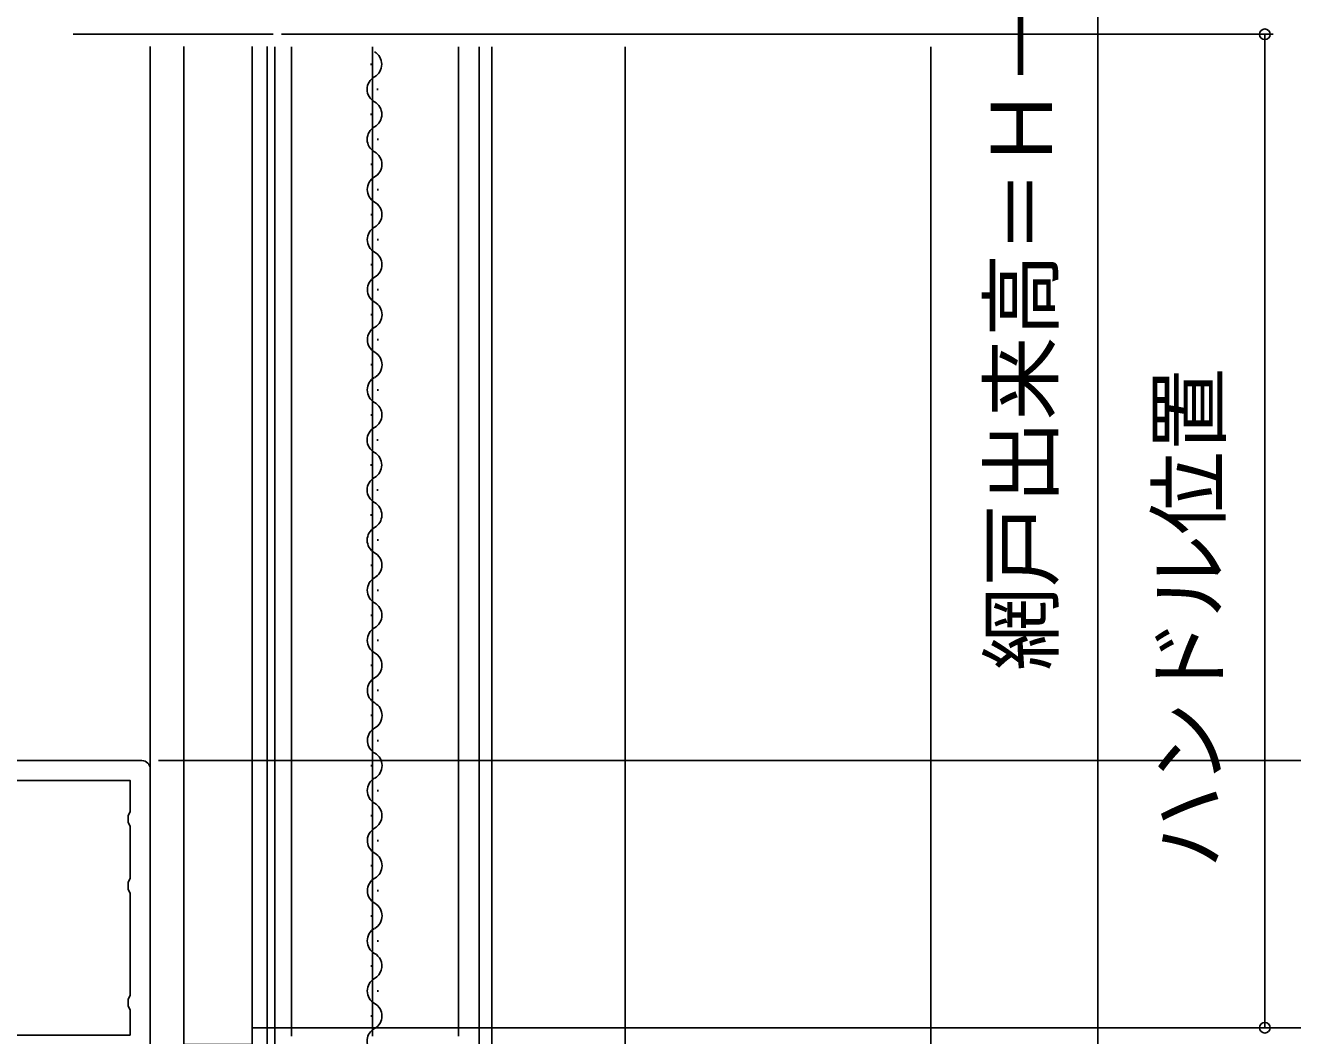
# Model space of a CAD drawing. Units: millimetres, scale not verified. Extents: x -525 to 525, y -783 to 778.
# Drawn here: x -334 to -182.2, y 162.4 to 283.4 of the extents above; entities that cross this region are included whole.
import ezdxf
from ezdxf.enums import TextEntityAlignment as Align

# ---------------------------------------------------------------- set-up
doc = ezdxf.new("R2010")
doc.units = ezdxf.units.MM
doc.header["$LTSCALE"] = 4
for name, color, linetype in [('0-3_YKK_11', 7, 'Continuous'), ('0-5_YKK_12', 2, 'Continuous'), ('0-8_YKK_D', 6, 'Continuous'), ('0-A_YSS_K', 3, 'Continuous')]:
    doc.layers.add(name, color=color, linetype=linetype)
doc.styles.add('ＭＳ ゴシック', font='')
doc.styles.get('ＭＳ ゴシック').set_extended_font_data('MS Gothic')

msp = doc.modelspace()

# ---------------------------------------------------------------- linework, layer by layer
at = {"layer": '0-3_YKK_11'}
for points in [[(-320, 195.3), (-340.189, 195.3), (-341.226, 198.042), (-341.974, 197.759), (-340.5, 193.861), (-340.5, 192.966), (-340.75, 192.533), (-341, 192.1), (-341, 190.8), (-340, 190.8), (-340, 181.8), (-339.1, 181.8), (-339.1, 171.3), (-379.6, 171.3)], [(-377, 153.3), (-336, 153.3), (-336, 155.8), (-339, 155.8), (-339, 160), (-321.4, 160), (-321.4, 155.8), (-323, 155.8), (-323, 153.3), (-319, 153.3), (-319, 194.3)], [(-336.7, 171.8), (-336.7, 183.705), (-337.15, 184.203), (-337.6, 184.7), (-337.6, 192.9), (-321.4, 192.9), (-321.4, 189.166), (-321.65, 188.733), (-321.65, 187.867), (-321.4, 187.434), (-321.4, 181.166), (-321.65, 180.733), (-321.65, 179.867), (-321.4, 179.434), (-321.4, 167.166), (-321.65, 166.733), (-321.65, 165.867), (-321.4, 165.434), (-321.4, 162.4)], [(-321.4, 162.4), (-340.2, 162.4), (-340.2, 168.9), (-339.6, 168.9)], [(-419, 107.3), (-358.4, 107.3), (-358.4, 79.3), (-355, 79.3), (-355, 81.2), (-355.5, 81.7), (-356, 82.2), (-356, 107.3), (-305, 107.3), (-305, 108.8), (-292.5, 108.8), (-292.5, 107.3), (-290, 107.3), (-290, 111.3), (-305, 111.3), (-305, 163.3), (-306.8, 163.3), (-306.8, 161.3), (-315, 161.3), (-315, 158)]]:
    msp.add_lwpolyline(points, dxfattribs=at)
msp.add_arc((-320, 194.3), 1, 0.00001, 89.99999, dxfattribs=at)
at = {"layer": '0-5_YKK_12'}
for p, q in [((-304.3, 282.295), (-328.25, 282.302)), ((-319, 194.3), (-319, 280.815)), ((-315, 160.8), (-315, 280.815)), ((-306.8, 280.815), (-306.8, 162.8)), ((-305, 280.815), (-305, 162.8)), ((-304.1, 147.3), (-304.1, 280.804)), ((-302.1, 191.599), (-302.1, 280.804)), ((-282.1, 199.104), (-282.1, 280.804)), ((-279.6, 199.104), (-279.6, 280.804)), ((-278.1, 199.104), (-278.1, 280.804)), ((-262.1, 129.804), (-262.1, 280.804)), ((-292.533, 278.603), (-292.534, 278.803)), ((-291.77, 275.603), (-291.77, 275.803)), ((-292.527, 272.603), (-292.527, 272.803)), ((-291.763, 269.603), (-291.764, 269.803)), ((-292.52, 266.603), (-292.52, 266.803)), ((-291.757, 263.603), (-291.757, 263.803)), ((-292.513, 260.603), (-292.513, 260.803)), ((-291.75, 257.603), (-291.75, 257.803)), ((-292.507, 254.603), (-292.507, 254.803)), ((-291.743, 251.603), (-291.743, 251.803)), ((-292.5, 248.603), (-292.5, 248.803)), ((-291.737, 245.603), (-291.737, 245.803)), ((-292.493, 242.603), (-292.493, 242.803)), ((-291.757, 239.603), (-291.757, 239.803)), ((-292.513, 236.603), (-292.513, 236.803)), ((-292.513, 236.603), (-292.513, 236.803)), ((-291.777, 233.604), (-291.777, 233.804)), ((-292.533, 230.603), (-292.534, 230.803)), ((-291.77, 227.604), (-291.77, 227.804)), ((-292.527, 224.603), (-292.527, 224.803)), ((-291.763, 221.604), (-291.764, 221.804)), ((-292.52, 218.603), (-292.52, 218.803)), ((-291.757, 215.604), (-291.757, 215.804)), ((-292.513, 212.603), (-292.513, 212.803)), ((-291.75, 209.604), (-291.75, 209.804)), ((-292.507, 206.603), (-292.507, 206.803)), ((-291.743, 203.604), (-291.743, 203.804)), ((-292.5, 200.603), (-292.5, 200.803)), ((-282.1, 199.104), (-282.1, 184.201)), ((-279.6, 199.104), (-279.6, 186.144)), ((-278.1, 199.104), (-278.1, 186.913)), ((-291.737, 197.604), (-291.737, 197.804)), ((-292.493, 194.603), (-292.493, 194.803)), ((-291.757, 191.604), (-291.757, 191.804)), ((-292.513, 188.603), (-292.513, 188.803)), ((-278.1, 129.804), (-278.1, 186.913)), ((-291.743, 185.604), (-291.743, 185.804)), ((-279.6, 129.804), (-279.6, 186.144)), ((-282.1, 162.304), (-282.1, 184.201)), ((-292.5, 182.603), (-292.5, 182.803)), ((-291.737, 179.604), (-291.737, 179.804)), ((-292.493, 176.603), (-292.493, 176.803)), ((-291.757, 173.604), (-291.757, 173.804)), ((-292.513, 170.603), (-292.513, 170.803)), ((-291.75, 167.605), (-291.75, 167.805)), ((-292.507, 164.605), (-292.507, 164.805))]:
    msp.add_line(p, q, dxfattribs=at)
for points in [[(-292.4, 280.804), (-292.4, 196.132), (-292.4, 186.132)], [(-302.1, 191.599), (-302.1, 169.009), (-302.1, 162.304)], [(-292.4, 186.132), (-292.4, 170.469), (-292.4, 162.304)]]:
    msp.add_lwpolyline(points, dxfattribs=at)
for centre, start, end in [((-292.992, 278.702), 299.26649, 60.8614), ((-291.312, 275.704), 119.26649, 240.8614), ((-292.985, 272.702), 299.26649, 60.8614), ((-291.305, 269.704), 119.26649, 240.8614), ((-292.978, 266.702), 299.26649, 60.8614), ((-291.298, 263.704), 119.26649, 240.8614), ((-292.972, 260.702), 299.26649, 60.8614), ((-291.292, 257.704), 119.26649, 240.8614), ((-292.965, 254.702), 299.26649, 60.8614), ((-291.285, 251.704), 119.26649, 240.8614), ((-292.958, 248.702), 299.26649, 60.8614), ((-291.278, 245.704), 119.26649, 240.8614), ((-292.952, 242.702), 299.26649, 60.8614), ((-291.298, 239.704), 119.26649, 240.8614), ((-292.972, 236.702), 299.26649, 60.8614), ((-291.318, 233.704), 119.26649, 240.8614), ((-292.992, 230.702), 299.26649, 60.8614), ((-291.312, 227.704), 119.26649, 240.8614), ((-292.985, 224.702), 299.26649, 60.8614), ((-291.305, 221.704), 119.26649, 240.8614), ((-292.978, 218.702), 299.26649, 60.8614), ((-291.298, 215.704), 119.26649, 240.8614), ((-292.972, 212.702), 299.26649, 60.8614), ((-291.292, 209.704), 119.26649, 240.8614), ((-292.965, 206.702), 299.26649, 60.8614), ((-291.285, 203.704), 119.26649, 240.8614), ((-292.958, 200.702), 299.26649, 60.8614), ((-291.278, 197.704), 119.26649, 235.76215), ((-291.278, 197.704), 235.76215, 240.8614), ((-292.952, 194.702), 299.26649, 60.8614), ((-291.298, 191.704), 119.26649, 240.8614), ((-292.972, 188.702), 299.26649, 60.8614), ((-291.285, 185.704), 119.26649, 185.56749), ((-291.285, 185.704), 185.56749, 240.8614), ((-292.958, 182.702), 299.26649, 60.8614), ((-291.278, 179.704), 119.26649, 240.8614), ((-292.952, 176.702), 299.26649, 60.8614), ((-291.298, 173.704), 119.26649, 240.8614), ((-292.972, 170.702), 26.20851, 60.8614), ((-292.972, 170.702), 299.26649, 26.20851), ((-291.292, 167.706), 119.26649, 240.8614), ((-292.965, 164.704), 299.26649, 60.8614), ((-291.312, 161.706), 119.26649, 227.62547)]:
    msp.add_arc(centre, 1.718, start, end, dxfattribs=at)
at = {"layer": '0-8_YKK_D'}
for p, q in [((-205.5, 412.304), (-205.5, 127.3)), ((-303.3, 282.295), (-184.5, 282.295)), ((-185.5, 163.3), (-185.5, 282.295)), ((-318, 195.3), (-144.5, 195.3)), ((-304.9, 163.3), (-184.5, 163.3)), ((-303.128, 163.3), (-144.5, 163.3)), ((-303, 163.3), (-144.5, 163.3)), ((-261.1, 163.3), (-164.5, 163.3))]:
    msp.add_line(p, q, dxfattribs=at)
for centre in [(-185.5, 282.295), (-185.5, 163.3)]:
    msp.add_circle(centre, 0.637, dxfattribs=at)
at = {"layer": '0-A_YSS_K'}
msp.add_line((-225.5, 280.8), (-225.5, 127.3), dxfattribs=at)

# ---------------------------------------------------------------- texts
at = {"layer": '0-8_YKK_D', "style": 'ＭＳ ゴシック'}
for s, p in [('網戸出来高＝Ｈ－65', (-208.807, 206.052)), ('ハンドル位置', (-188.75, 182.343))]:
    msp.add_text(s, height=7.331, rotation=90, dxfattribs=at).set_placement(p, align=Align.BOTTOM_LEFT)

doc.saveas('drawing.dxf')
